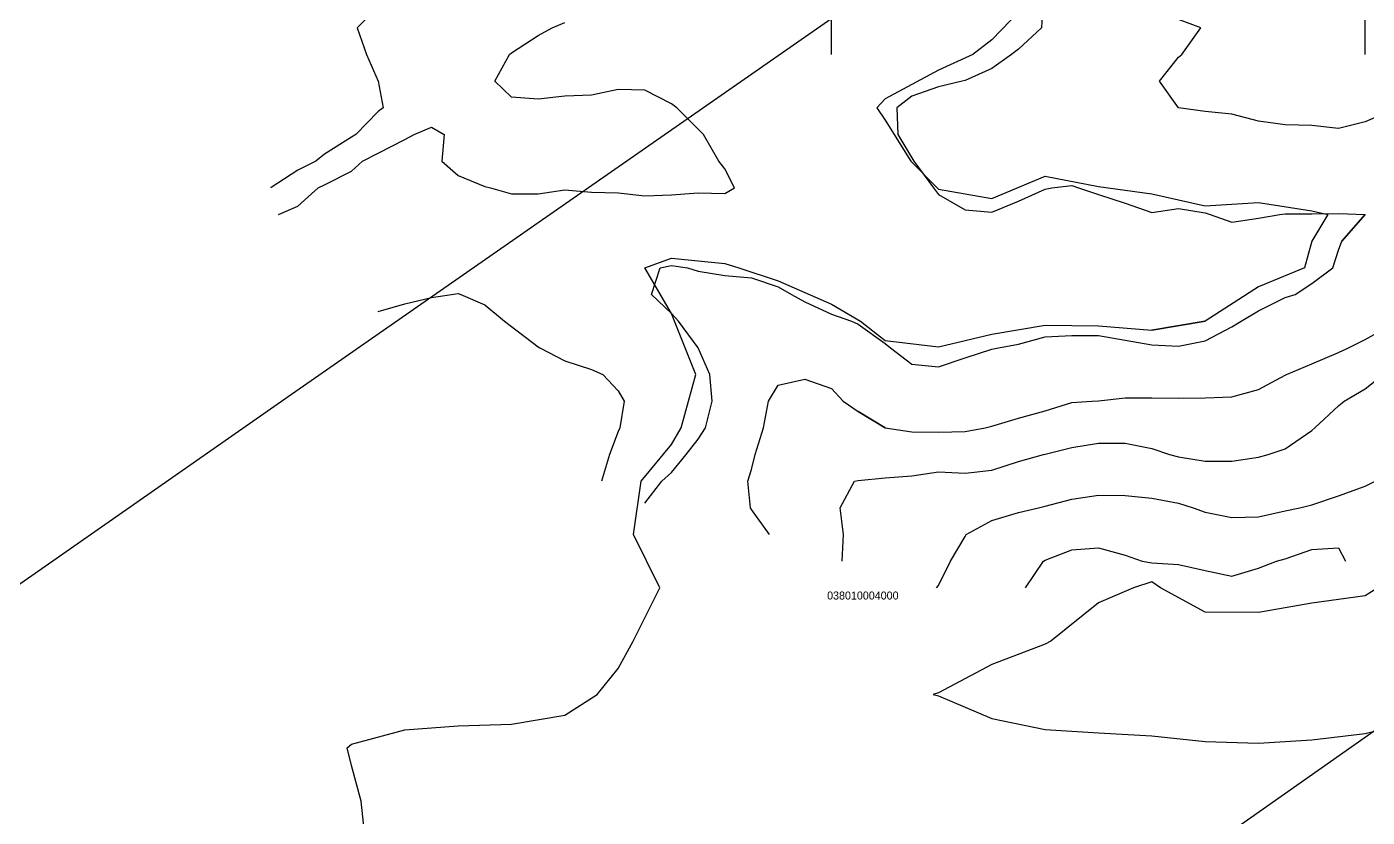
# Model space of a CAD drawing. Extents: x 6376870 to 6544053, y 1818313 to 2076828.
# Drawn here: x 6473084 to 6474591, y 1886525 to 1887414 of the extents above; entities that cross this region are included whole.
import ezdxf

# ---------------------------------------------------------------- set-up
doc = ezdxf.new("R2010")
doc.units = 21
for name, color, linetype in [('ADJOINING_LABELS', 230, 'Continuous'), ('ADJOINING_PARCELS', 241, 'Continuous'), ('CONTOUR_1FT', 251, 'Continuous'), ('CONTOUR_INDEX', 150, 'Continuous'), ('CONTOUR_MAJOR', 92, 'Continuous')]:
    doc.layers.add(name, color=color, linetype=linetype)

msp = doc.modelspace()

# ---------------------------------------------------------------- linework, layer by layer
at = {"layer": 'ADJOINING_PARCELS'}
msp.add_lwpolyline([(6474910.7, 1886841.1), (6475334.2, 1887140.9), (6475652.8, 1887364.9), (6475156.2, 1888236), (6474893.9, 1888055), (6474714.3, 1887929.6), (6474303, 1887644), (6474044.9, 1887462.4), (6473378, 1886997.6), (6472926.9, 1886682.8), (6473001.5, 1886558.6), (6473042.9, 1886489.8), (6473096.2, 1886401.3), (6473111.2, 1886376.5), (6473182.8, 1886257.3), (6473263.9, 1886122.5), (6473266.1, 1886118.6), (6473385.6, 1885919.9), (6473448.7, 1885814.8), (6473795.6, 1886056.9), (6473973.2, 1886181.6), (6474128.6, 1886291.1), (6474694.9, 1886689.4), (6474910.7, 1886841.1)], close=True, dxfattribs=at)
at = {"layer": 'CONTOUR_1FT'}
for points, elevation in [([(6473479.1, 1887436.1), (6473455.7, 1887412.8), (6473466, 1887382.8), (6473479.1, 1887352.8), (6473479.1, 1887352.8), (6473484.7, 1887322.8), (6473479.1, 1887318.7), (6473454.1, 1887292.8), (6473449.1, 1887289.9), (6473419.1, 1887270.7), (6473409.3, 1887262.8), (6473389.1, 1887252.7), (6473359.1, 1887233.3), (6473358.3, 1887232.8)], 67), ([(6474226.4, 1887442.8), (6474225.1, 1887412.8), (6474199.1, 1887388.8), (6474191.2, 1887382.8), (6474169.1, 1887367.3), (6474139.1, 1887353.8), (6474135.7, 1887352.8), (6474109.1, 1887346.7), (6474079.1, 1887335.9), (6474062.4, 1887322.8), (6474063.5, 1887292.8), (6474079.1, 1887266.8), (6474081.6, 1887262.8), (6474103.6, 1887232.8), (6474109.1, 1887225.3), (6474139.1, 1887208.3), (6474169.1, 1887205.4), (6474199.1, 1887217.8), (6474229.1, 1887231.6), (6474236.6, 1887232.8), (6474259.1, 1887235.6), (6474266.6, 1887232.8), (6474289.1, 1887225.3), (6474319.1, 1887215.8), (6474349.1, 1887205.1), (6474379.1, 1887209.6), (6474409.1, 1887204.7), (6474414.5, 1887202.8), (6474439.1, 1887194.4), (6474469.1, 1887198.8), (6474493.1, 1887202.8), (6474499.1, 1887203.6), (6474529.1, 1887203.8), (6474559.1, 1887204.1), (6474589.1, 1887202.8), (6474589.1, 1887202.8), (6474562.8, 1887172.8), (6474589.1, 1887202.8)], 65), ([(6473367.2, 1887202.8), (6473389.1, 1887212.2), (6473411.9, 1887232.8), (6473419.1, 1887236.3), (6473449.1, 1887251.5), (6473461.5, 1887262.8), (6473479.1, 1887271.8), (6473509.1, 1887287.5), (6473519.6, 1887292.8), (6473539.1, 1887301.3), (6473553.4, 1887292.8), (6473550.8, 1887262.8), (6473569.1, 1887246.7), (6473599.1, 1887234.6), (6473605.7, 1887232.8), (6473629.1, 1887226), (6473659.1, 1887226), (6473689.1, 1887230.7), (6473719.1, 1887228.2), (6473749.1, 1887227.2), (6473779.1, 1887223.8), (6473809.1, 1887225.1), (6473839.1, 1887227.2), (6473869.1, 1887226.6), (6473879.8, 1887232.8), (6473869.1, 1887254.2), (6473862.4, 1887262.8), (6473845.1, 1887292.8), (6473839.1, 1887298.8), (6473815.1, 1887322.8), (6473809.1, 1887327.3), (6473779.1, 1887342.8), (6473749.1, 1887343.6), (6473719.1, 1887337.3), (6473689.1, 1887336), (6473659.1, 1887332.8), (6473629.1, 1887334.8), (6473610.6, 1887352.8), (6473626.8, 1887382.8), (6473629.1, 1887384.9), (6473659.1, 1887404.2), (6473675, 1887412.8), (6473689.1, 1887418.9)], 66), ([(6474619.1, 1887320.4), (6474589.1, 1887307.3), (6474559.1, 1887299.8), (6474529.1, 1887303.1), (6474499.1, 1887304), (6474469.1, 1887307.8), (6474439.1, 1887315.8), (6474409.1, 1887318.8), (6474379.1, 1887322.8), (6474379.1, 1887322.8), (6474357.6, 1887352.8), (6474379.1, 1887380.1), (6474382.8, 1887382.8), (6474404.1, 1887412.8), (6474379.1, 1887422.2)], 64), ([(6473779.1, 1886878.3), (6473798.3, 1886902.8), (6473809.1, 1886912.8), (6473825.7, 1886932.8), (6473839.1, 1886950), (6473847.4, 1886962.8), (6473854.7, 1886992.8), (6473852.1, 1887022.8), (6473839.1, 1887052.8), (6473839.1, 1887052.8), (6473816.9, 1887082.8), (6473809.1, 1887091.6), (6473786.6, 1887112.8), (6473796.2, 1887142.8), (6473809.1, 1887145.5), (6473827.1, 1887142.8), (6473839.1, 1887139.1), (6473869.1, 1887134.2), (6473899.1, 1887131.5), (6473929.1, 1887121.6), (6473944.1, 1887112.8), (6473959.1, 1887104.7), (6473989.1, 1887090.8), (6474011.6, 1887082.8), (6474019.1, 1887079.7), (6474049.1, 1887057.8), (6474055.1, 1887052.8), (6474079.1, 1887034.4), (6474109.1, 1887031.5), (6474139.1, 1887041.7), (6474169.1, 1887051.4), (6474176.6, 1887052.8), (6474199.1, 1887057.1), (6474229.1, 1887065.1), (6474259.1, 1887066.6), (6474289.1, 1887066.8), (6474319.1, 1887061.4), (6474349.1, 1887056.3), (6474379.1, 1887054.6), (6474409.1, 1887060.6), (6474439.1, 1887076.6), (6474449.6, 1887082.8), (6474469.1, 1887094.6), (6474499.1, 1887109.4), (6474510.3, 1887112.8), (6474529.1, 1887125.3), (6474552.4, 1887142.8), (6474559.1, 1887162.8), (6474562.8, 1887172.8)], 65), ([(6473479.1, 1887093.6), (6473509.1, 1887102.4), (6473539.1, 1887109.5), (6473561.6, 1887112.8), (6473569.1, 1887114.2), (6473572.1, 1887112.8), (6473599.1, 1887101.1), (6473621.2, 1887082.8), (6473629.1, 1887076.8), (6473659.1, 1887054.2), (6473661.1, 1887052.8), (6473689.1, 1887038.3), (6473719.1, 1887028.4), (6473731.9, 1887022.8), (6473749.1, 1887004.4), (6473755.9, 1886992.8), (6473751.1, 1886962.8), (6473749.1, 1886958.8), (6473739.5, 1886932.8), (6473730.4, 1886902.8)], 66), ([(6474049.1, 1886962.8), (6474019.1, 1886981.1), (6474049.1, 1886962.8), (6474079.1, 1886958.2), (6474109.1, 1886958), (6474139.1, 1886958.7), (6474161.6, 1886962.8), (6474169.1, 1886964.6), (6474199.1, 1886973.7), (6474229.1, 1886981.9), (6474259.1, 1886991.3), (6474281.6, 1886992.8), (6474289.1, 1886993.4), (6474319.1, 1886996.6), (6474349.1, 1886996.5), (6474379.1, 1886996.4), (6474409.1, 1886996.6), (6474439.1, 1886997.9), (6474469.1, 1887006), (6474499.1, 1887022), (6474500.5, 1887022.8), (6474529.1, 1887034.8), (6474559.1, 1887047.6), (6474570.2, 1887052.8), (6474589.1, 1887062.3), (6474619.1, 1887079.1)], 64), ([(6474001.1, 1886812.8), (6474002.4, 1886842.8), (6473998.7, 1886872.8), (6474014.8, 1886902.8), (6474019.1, 1886903.8), (6474049.1, 1886906.5), (6474079.1, 1886908.7), (6474109.1, 1886913.3), (6474139.1, 1886912), (6474169.1, 1886915.4), (6474199.1, 1886925), (6474227.1, 1886932.8), (6474229.1, 1886933.3), (6474259.1, 1886940.9), (6474289.1, 1886945.5), (6474319.1, 1886945.7), (6474349.1, 1886939.5), (6474369.1, 1886932.8), (6474379.1, 1886930.2), (6474409.1, 1886925.4), (6474439.1, 1886925.2), (6474469.1, 1886930), (6474479.8, 1886932.8), (6474499.1, 1886939.2), (6474529.1, 1886959.8), (6474532.3, 1886962.8), (6474559.1, 1886987.8), (6474565.3, 1886992.8), (6474589.1, 1887006.7), (6474609.1, 1887022.8)], 63), ([(6473919.1, 1886842.8), (6473899.1, 1886871), (6473898, 1886872.8), (6473894.8, 1886902.8), (6473899.1, 1886916.1), (6473903, 1886932.8), (6473912.6, 1886962.8), (6473918.1, 1886992.8), (6473929.1, 1887010.8), (6473959.1, 1887017.6), (6473989.1, 1887007.3), (6474002.2, 1886992.8), (6474019.1, 1886981.1)], 64), ([(6474106.9, 1886782.8), (6474109.1, 1886785.5), (6474122.7, 1886812.8), (6474139.1, 1886840.5), (6474140.3, 1886842.8), (6474169.1, 1886858.5), (6474199.1, 1886867.5), (6474221.6, 1886872.8), (6474229.1, 1886874.8), (6474259.1, 1886882.8), (6474289.1, 1886887.1), (6474319.1, 1886886.9), (6474349.1, 1886883.9), (6474379.1, 1886878), (6474395.7, 1886872.8), (6474409.1, 1886867.9), (6474439.1, 1886862), (6474469.1, 1886862.6), (6474499.1, 1886869.4), (6474515.4, 1886872.8), (6474529.1, 1886876.1), (6474559.1, 1886886.2), (6474589.1, 1886897.2), (6474600, 1886902.8)], 62), ([(6474207.2, 1886782.8), (6474227.1, 1886812.8), (6474229.1, 1886814.1), (6474259.1, 1886825.5), (6474289.1, 1886827.8), (6474319.1, 1886819.7), (6474338.3, 1886812.8), (6474349.1, 1886810.8), (6474379.1, 1886809), (6474409.1, 1886802.5), (6474439.1, 1886795.8), (6474469.1, 1886805.1), (6474489.1, 1886812.8), (6474499.1, 1886815.4), (6474529.1, 1886826), (6474559.1, 1886827.8), (6474566.8, 1886812.8)], 61)]:
    msp.add_lwpolyline(points, dxfattribs=dict(at, elevation=elevation))
at = {"layer": 'CONTOUR_INDEX', "elevation": 60}
msp.add_lwpolyline([(6474603.1, 1886782.8), (6474589.1, 1886773.7), (6474529.1, 1886765.5), (6474469.1, 1886755.2), (6474409.1, 1886755.4), (6474358.7, 1886782.8), (6474349.1, 1886789.5), (6474328.6, 1886782.8), (6474289.1, 1886766.1), (6474235.5, 1886722.8), (6474229.1, 1886719.6), (6474169.1, 1886696.5), (6474109.1, 1886664.7), (6474103.1, 1886662.8), (6474109.1, 1886661.4), (6474169.1, 1886635.9), (6474229.1, 1886623.6), (6474289.1, 1886619.8), (6474349.1, 1886616.3), (6474409.1, 1886610.1), (6474469.1, 1886608), (6474529.1, 1886611.9), (6474589.1, 1886619.1), (6474649.1, 1886634.2)], dxfattribs=at)
at = {"layer": 'CONTOUR_MAJOR', "elevation": 65}
for points in [[(6474211.3, 1887442.8), (6474169.1, 1887399.6), (6474147.9, 1887382.8), (6474109.1, 1887365.2), (6474049.1, 1887333.1), (6474039.8, 1887322.8), (6474049.1, 1887309), (6474078.3, 1887262.8), (6474109.1, 1887231.3), (6474169.1, 1887221.1), (6474229.1, 1887246.1), (6474289.1, 1887234.3), (6474349.1, 1887226.3), (6474409.1, 1887212.8), (6474469.1, 1887216.6), (6474529.1, 1887207.2), (6474547.1, 1887202.8), (6474529.1, 1887172.8), (6474520.9, 1887142.8), (6474469.1, 1887121.7), (6474409.1, 1887082.8), (6474349.1, 1887072.6), (6474409.1, 1887082.8)], [(6473466.6, 1886482.8), (6473460.2, 1886542.8), (6473449.1, 1886582.8), (6473444.4, 1886602.8), (6473449.1, 1886607.1), (6473509.1, 1886623.1), (6473569.1, 1886627.7), (6473629.1, 1886629.4), (6473689.1, 1886639.5), (6473725.3, 1886662.8), (6473749.1, 1886692.2), (6473765.8, 1886722.8), (6473796, 1886782.8), (6473766.5, 1886842.8), (6473774.9, 1886902.8), (6473809.1, 1886944.1), (6473819.9, 1886962.8), (6473836.4, 1887022.8), (6473812.5, 1887082.8), (6473809.1, 1887091.4), (6473779.1, 1887142.8), (6473809.1, 1887153.9), (6473869.1, 1887147.9), (6473884.7, 1887142.8), (6473929.1, 1887128.2), (6473989.1, 1887102.2), (6474021.5, 1887082.8), (6474049.1, 1887061.1), (6474109.1, 1887053.9), (6474169.1, 1887068.4), (6474229.1, 1887078.4), (6474289.1, 1887077.8), (6474349.1, 1887072.6)]]:
    msp.add_lwpolyline(points, dxfattribs=at)
at = {"layer": 'IMG_ALIGN_NEAR'}
for p, q in [((6473989.1, 1887382.8, 46.6), (6473989.1, 1887862.8, 46.6)), ((6474589.1, 1887382.8, 46.6), (6474589.1, 1887862.8, 46.6))]:
    msp.add_line(p, q, dxfattribs=at)

# ---------------------------------------------------------------- texts
at = {"layer": 'ADJOINING_LABELS'}
msp.add_text('038010004000', height=9, dxfattribs=at).set_placement((6473984, 1886769.7))

doc.saveas('drawing.dxf')
